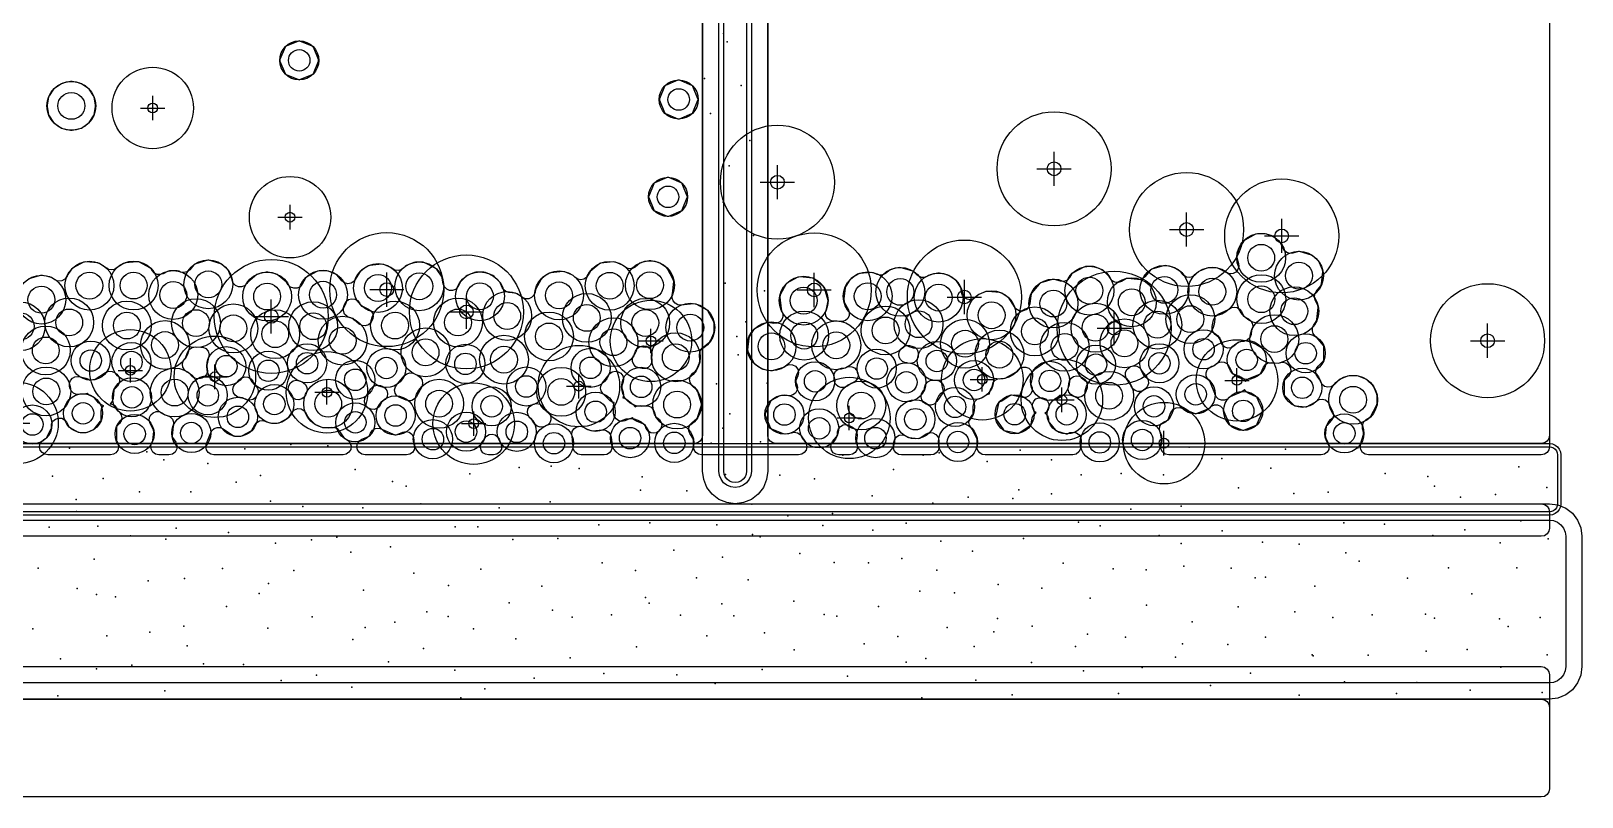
# Model space of a CAD drawing. Header units: metres. Extents: x -2 to 202, y -2 to 140.
# Drawn here: x 106.8 to 202, y 0 to 47 of the extents above; entities that cross this region are included whole.
import ezdxf

# ---------------------------------------------------------------- set-up
doc = ezdxf.new("R2010")
doc.units = ezdxf.units.M
for name, color, linetype in [('AI_GREENING_ALLOWED_ZONE', 4, 'Continuous'), ('AI_GREENING_EXCLUSIONS', 1, 'Continuous'), ('AI_GREENING_LAWN', 82, 'Continuous'), ('AI_GREENING_REJECTED', 6, 'Continuous'), ('AI_GREENING_SHRUBS', 92, 'Continuous'), ('AI_GREENING_TREES', 3, 'Continuous')]:
    doc.layers.add(name, color=color, linetype=linetype)

# ---------------------------------------------------------------- blocks, each defined once
blk = doc.blocks.new('AI_TREE')
for p, q in [((0, -0.3), (0, 0.3)), ((-0.3, 0), (0.3, 0))]:
    blk.add_line(p, q)
for radius in [1, 0.12]:
    blk.add_circle((0, 0), radius)
blk = doc.blocks.new('AI_SHRUB')
for radius in [1, 0.55]:
    blk.add_circle((0, 0), radius)

msp = doc.modelspace()

# ---------------------------------------------------------------- linework, layer by layer
at = {"layer": 'AI_GREENING_ALLOWED_ZONE'}
for points in [[(200, 139.5), (200, 22.2), (199.962, 22.009), (199.854, 21.846), (199.691, 21.738), (199.5, 21.7), (152.5, 21.7), (152.309, 21.738), (152.146, 21.846), (152.038, 22.009), (152, 22.2), (152, 134.984)], [(148, 134.984), (148, 22.2), (147.962, 22.009), (147.854, 21.846), (147.691, 21.738), (147.5, 21.7), (0.5, 21.7)]]:
    msp.add_lwpolyline(points, dxfattribs=at)
msp.add_lwpolyline([(200, 0.5), (199.962, 0.309), (199.854, 0.146), (199.691, 0.038), (199.5, 0), (0.5, 0), (0.309, 0.038), (0.146, 0.146), (0.038, 0.309), (0, 0.5), (0, 5.5), (0.038, 5.691), (0.146, 5.854), (0.309, 5.962), (0.5, 6), (199.5, 6), (199.691, 5.962), (199.854, 5.854), (199.962, 5.691), (200, 5.5), (200, 0.5)], close=True, dxfattribs=at)
at = {"layer": 'AI_GREENING_EXCLUSIONS'}
for points in [[(152, 135), (152, 20), (151.932, 19.482), (151.732, 19), (151.414, 18.586), (151, 18.268), (150.518, 18.068), (150, 18), (149.482, 18.068), (149, 18.268), (148.586, 18.586), (148.268, 19), (148.068, 19.482), (148, 20), (148, 135)], [(151, 135), (151, 20), (150.966, 19.741), (150.866, 19.5), (150.707, 19.293), (150.5, 19.134), (150.259, 19.034), (150, 19), (149.741, 19.034), (149.5, 19.134), (149.293, 19.293), (149.134, 19.5), (149.034, 19.741), (149, 20), (149, 135)], [(150.7, 135), (150.7, 20), (150.676, 19.819), (150.606, 19.65), (150.495, 19.505), (150.35, 19.394), (150.181, 19.324), (150, 19.3), (149.819, 19.324), (149.65, 19.394), (149.505, 19.505), (149.394, 19.65), (149.324, 19.819), (149.3, 20), (149.3, 135)], [(0, 21.7), (200, 21.7), (200.181, 21.676), (200.35, 21.606), (200.495, 21.495), (200.606, 21.35), (200.676, 21.181), (200.7, 21), (200.7, 18), (200.676, 17.819), (200.606, 17.65), (200.495, 17.505), (200.35, 17.394), (200.181, 17.324), (200, 17.3), (0, 17.3)], [(0, 21.5), (200, 21.5), (200.129, 21.483), (200.25, 21.433), (200.354, 21.354), (200.433, 21.25), (200.483, 21.129), (200.5, 21), (200.5, 18), (200.483, 17.871), (200.433, 17.75), (200.354, 17.646), (200.25, 17.567), (200.129, 17.517), (200, 17.5), (0, 17.5)], [(0, 18), (200, 18), (200.518, 17.932), (201, 17.732), (201.414, 17.414), (201.732, 17), (201.932, 16.518), (202, 16), (202, 8), (201.932, 7.482), (201.732, 7), (201.414, 6.586), (201, 6.268), (200.518, 6.068), (200, 6), (0, 6)], [(0, 17), (200, 17), (200.259, 16.966), (200.5, 16.866), (200.707, 16.707), (200.866, 16.5), (200.966, 16.259), (201, 16), (201, 8), (200.966, 7.741), (200.866, 7.5), (200.707, 7.293), (200.5, 7.134), (200.259, 7.034), (200, 7), (0, 7)]]:
    msp.add_lwpolyline(points, dxfattribs=at)
at = {"layer": 'AI_GREENING_LAWN'}
for points in [[(200, 139.5), (200, 21.5), (199.962, 21.309), (199.854, 21.146), (199.691, 21.038), (199.5, 21), (188.882, 21), (188.686, 21.04), (188.521, 21.153), (188.414, 21.322), (188.382, 21.52), (188.414, 21.652), (188.407, 21.654), (188.588, 22.251), (188.589, 22.391), (188.529, 22.595), (188.514, 22.812), (188.592, 23.014), (188.749, 23.164), (188.949, 23.286), (189.039, 23.38), (189.388, 24.034), (189.417, 24.15), (189.417, 24.625), (189.399, 24.719), (189.212, 25.169), (189.159, 25.249), (188.814, 25.594), (188.734, 25.647), (188.284, 25.834), (188.19, 25.852), (187.703, 25.852), (187.608, 25.834), (187.158, 25.647), (187.078, 25.594), (186.781, 25.296), (186.605, 25.183), (186.398, 25.151), (186.197, 25.206), (186.035, 25.339), (185.943, 25.527), (185.93, 25.575), (185.911, 25.606), (185.772, 25.772), (185.681, 25.934), (185.655, 26.118), (185.698, 26.298), (185.804, 26.45), (186.106, 26.746), (186.132, 26.785), (186.141, 26.831), (186.141, 27.656), (186.134, 27.697), (186.114, 27.733), (185.725, 28.206), (185.645, 28.276), (185.6, 28.305), (185.494, 28.445), (185.443, 28.613), (185.453, 28.789), (185.523, 28.95), (185.686, 29.194), (185.726, 29.306), (185.799, 30.042), (185.775, 30.174), (185.621, 30.489), (185.571, 30.67), (185.592, 30.857), (185.681, 31.023), (185.961, 31.37), (186.014, 31.499), (186.086, 32.232), (186.069, 32.35), (185.887, 32.788), (185.834, 32.869), (185.498, 33.204), (185.396, 33.266), (184.657, 33.49), (184.621, 33.495), (184.586, 33.49), (184.247, 33.387), (184.058, 33.367), (183.875, 33.419), (183.725, 33.536), (183.629, 33.701), (183.568, 33.877), (183.509, 33.971), (183.17, 34.31), (183.09, 34.363), (182.64, 34.55), (182.545, 34.568), (182.071, 34.568), (181.955, 34.539), (181.296, 34.187), (181.207, 34.107), (180.944, 33.712), (180.907, 33.623), (180.814, 33.158), (180.82, 33.038), (180.906, 32.755), (180.925, 32.56), (180.868, 32.374), (180.745, 32.223), (180.573, 32.131), (180.379, 32.112), (180.192, 32.169), (179.645, 32.461), (179.529, 32.49), (179.054, 32.49), (178.959, 32.471), (178.51, 32.285), (178.429, 32.231), (178.233, 32.035), (178.077, 31.929), (177.893, 31.889), (177.707, 31.919), (177.545, 32.016), (177.494, 32.084), (177.492, 32.083), (177.365, 32.227), (176.974, 32.488), (176.884, 32.525), (176.419, 32.618), (176.3, 32.612), (175.596, 32.399), (175.478, 32.321), (175.159, 31.937), (175.034, 31.828), (174.879, 31.767), (174.713, 31.76), (174.106, 31.835), (174.066, 31.834), (174.029, 31.819), (173.731, 31.643), (173.528, 31.577), (173.315, 31.601), (173.132, 31.712), (173.053, 31.83), (173.048, 31.827), (172.965, 31.954), (172.622, 32.296), (172.542, 32.35), (172.092, 32.536), (171.998, 32.555), (171.523, 32.555), (171.407, 32.526), (170.753, 32.176), (170.659, 32.087), (170.537, 31.886), (170.387, 31.73), (170.185, 31.651), (169.969, 31.665), (169.613, 31.769), (169.474, 31.768), (168.781, 31.558), (168.663, 31.479), (168.204, 30.92), (168.15, 30.791), (168.094, 30.278), (168.021, 30.067), (167.864, 29.909), (167.853, 29.902), (167.649, 29.829), (167.432, 29.85), (167.245, 29.96), (167.122, 30.14), (167.102, 30.19), (166.834, 30.592), (166.766, 30.66), (166.371, 30.924), (166.258, 30.964), (165.515, 31.037), (165.396, 31.02), (164.958, 30.838), (164.878, 30.785), (164.76, 30.667), (164.605, 30.561), (164.423, 30.521), (164.238, 30.549), (164.077, 30.644), (163.962, 30.792), (163.909, 30.971), (163.889, 31.169), (163.849, 31.282), (163.585, 31.676), (163.517, 31.745), (163.112, 32.015), (163.023, 32.052), (162.546, 32.147), (162.449, 32.147), (161.971, 32.052), (161.883, 32.015), (161.809, 31.966), (161.646, 31.896), (161.469, 31.887), (161.3, 31.94), (161.16, 32.048), (161.021, 32.203), (160.91, 32.274), (160.201, 32.489), (160.081, 32.495), (159.623, 32.403), (159.523, 32.359), (159.227, 32.137), (159.072, 32.058), (158.899, 32.037), (158.73, 32.077), (158.492, 32.179), (158.371, 32.198), (157.629, 32.125), (157.516, 32.084), (157.121, 31.821), (157.053, 31.753), (156.79, 31.358), (156.749, 31.246), (156.683, 30.574), (156.665, 30.514), (156.689, 30.457), (156.705, 30.375), (156.952, 29.912), (157.008, 29.734), (156.994, 29.547), (156.913, 29.379), (156.775, 29.252), (156.601, 29.185), (156.414, 29.186), (156.263, 29.216), (156.101, 29.212), (155.985, 29.206), (155.811, 29.261), (155.668, 29.376), (155.576, 29.534), (155.547, 29.714), (155.585, 29.893), (155.606, 29.942), (155.708, 30.457), (155.712, 30.468), (155.707, 30.478), (155.479, 31.23), (155.4, 31.348), (154.813, 31.83), (154.782, 31.848), (154.747, 31.857), (153.991, 31.932), (153.852, 31.904), (153.182, 31.546), (153.153, 31.524), (153.132, 31.496), (152.774, 30.826), (152.746, 30.686), (152.818, 29.957), (152.872, 29.81), (152.932, 29.674), (152.937, 29.481), (152.87, 29.302), (152.739, 29.16), (152.565, 29.079), (152.373, 29.069), (151.98, 29.126), (151.941, 29.125), (151.905, 29.113), (151.227, 28.75), (151.138, 28.67), (150.881, 28.286), (150.841, 28.173), (150.769, 27.442), (150.797, 27.302), (151.143, 26.654), (151.224, 26.565), (151.618, 26.302), (151.707, 26.265), (152.172, 26.172), (152.292, 26.178), (152.999, 26.393), (153.12, 26.472), (153.317, 26.546), (153.526, 26.534), (153.712, 26.436), (153.842, 26.271), (153.892, 26.067), (153.854, 25.861), (153.731, 25.563), (153.722, 25.517), (153.731, 25.472), (153.792, 25.324), (153.83, 25.141), (153.798, 24.956), (153.701, 24.797), (153.551, 24.684), (153.371, 24.634), (153.193, 24.653), (152.856, 24.653), (152.739, 24.624), (152.217, 24.345), (152.185, 24.32), (152.163, 24.285), (151.847, 23.522), (151.838, 23.476), (151.847, 23.431), (152.161, 22.673), (152.186, 22.634), (152.225, 22.609), (152.959, 22.304), (153.101, 22.291), (153.458, 22.362), (153.624, 22.399), (153.824, 22.362), (153.992, 22.249), (154.045, 22.166), (154.052, 22.171), (154.313, 21.782), (154.306, 21.777), (154.37, 21.672), (154.4, 21.484), (154.357, 21.297), (154.248, 21.141), (154.088, 21.037), (153.9, 21), (147.939, 21), (147.747, 21.038), (147.585, 21.147), (147.477, 21.309), (147.439, 21.501), (147.44, 21.902), (147.402, 22.033), (147.222, 22.315), (147.154, 22.484), (147.151, 22.666), (147.213, 22.837), (147.332, 22.974), (147.657, 23.233), (147.681, 23.26), (147.697, 23.292), (147.928, 24.054), (147.933, 24.09), (147.928, 24.125), (147.704, 24.864), (147.643, 24.967), (147.348, 25.262), (147.232, 25.443), (147.203, 25.657), (147.267, 25.862), (147.411, 26.022), (147.547, 26.119), (147.631, 26.225), (147.807, 26.649), (147.825, 26.757), (147.803, 27.159), (147.846, 27.392), (147.99, 27.578), (148.444, 27.94), (148.517, 28.038), (148.698, 28.474), (148.717, 28.569), (148.717, 29.044), (148.688, 29.16), (148.324, 29.841), (148.303, 29.869), (148.274, 29.891), (147.604, 30.249), (147.465, 30.276), (146.675, 30.199), (146.485, 30.217), (146.315, 30.304), (146.191, 30.449), (146.13, 30.63), (146.141, 30.82), (146.156, 30.879), (146.231, 31.634), (146.203, 31.773), (145.857, 32.421), (145.776, 32.51), (145.382, 32.774), (145.293, 32.811), (144.815, 32.906), (144.718, 32.906), (144.253, 32.813), (144.145, 32.762), (143.866, 32.533), (143.707, 32.444), (143.526, 32.419), (143.349, 32.46), (143.198, 32.562), (143.167, 32.593), (143.088, 32.645), (142.649, 32.827), (142.53, 32.845), (141.762, 32.769), (141.727, 32.76), (141.697, 32.742), (141.1, 32.252), (141.028, 32.156), (140.985, 32.05), (140.876, 31.888), (140.714, 31.779), (140.523, 31.741), (140.331, 31.779), (140.169, 31.888), (140.055, 32.002), (139.975, 32.055), (139.537, 32.237), (139.418, 32.254), (138.674, 32.181), (138.562, 32.141), (138.178, 31.884), (138.097, 31.796), (137.751, 31.147), (137.718, 30.981), (137.643, 30.801), (137.505, 30.663), (137.325, 30.589), (137.13, 30.589), (136.95, 30.663), (136.626, 30.879), (136.519, 30.919), (136.097, 30.97), (135.928, 31.023), (135.788, 31.13), (135.694, 31.28), (135.597, 31.522), (135.542, 31.605), (135.199, 31.948), (135.118, 32.002), (134.669, 32.188), (134.574, 32.207), (134.087, 32.207), (133.992, 32.188), (133.543, 32.002), (133.462, 31.948), (133.131, 31.617), (133.067, 31.503), (133.056, 31.459), (132.974, 31.286), (132.833, 31.156), (132.654, 31.089), (132.463, 31.093), (132.287, 31.17), (132.153, 31.307), (132.08, 31.484), (132.002, 31.876), (131.965, 31.965), (131.702, 32.359), (131.613, 32.44), (130.954, 32.792), (130.838, 32.821), (130.364, 32.821), (130.269, 32.802), (129.824, 32.618), (129.737, 32.557), (129.661, 32.473), (129.499, 32.355), (129.303, 32.311), (129.106, 32.346), (128.98, 32.429), (128.98, 32.428), (128.859, 32.509), (128.421, 32.69), (128.302, 32.708), (127.559, 32.635), (127.446, 32.594), (127.052, 32.331), (126.983, 32.262), (126.72, 31.868), (126.707, 31.834), (126.597, 31.655), (126.423, 31.538), (126.217, 31.502), (126.014, 31.554), (125.85, 31.685), (125.567, 32.029), (125.471, 32.101), (125.033, 32.282), (124.938, 32.301), (124.464, 32.301), (124.348, 32.272), (123.667, 31.908), (123.638, 31.887), (123.617, 31.858), (123.415, 31.482), (123.284, 31.325), (123.101, 31.234), (122.896, 31.224), (122.705, 31.296), (122.559, 31.44), (122.45, 31.602), (121.882, 32.068), (121.774, 32.119), (121.309, 32.212), (121.212, 32.212), (120.747, 32.119), (120.639, 32.068), (120.071, 31.602), (120.021, 31.527), (119.88, 31.387), (119.695, 31.313), (119.496, 31.317), (119.314, 31.398), (119.178, 31.544), (119.111, 31.731), (119.098, 31.816), (118.917, 32.254), (118.863, 32.334), (118.527, 32.67), (118.425, 32.731), (117.686, 32.955), (117.65, 32.961), (117.615, 32.955), (116.887, 32.734), (116.77, 32.658), (116.523, 32.364), (116.359, 32.236), (116.158, 32.186), (115.953, 32.222), (115.835, 32.27), (115.743, 32.288), (115.266, 32.288), (115.152, 32.26), (114.879, 32.117), (114.702, 32.063), (114.517, 32.078), (114.35, 32.159), (114.224, 32.296), (114.158, 32.401), (114.065, 32.488), (113.421, 32.833), (113.281, 32.86), (112.55, 32.788), (112.437, 32.748), (112.002, 32.457), (112, 32.46), (111.894, 32.39), (111.704, 32.353), (111.514, 32.39), (111.415, 32.456), (111.412, 32.451), (110.977, 32.742), (110.864, 32.782), (110.133, 32.854), (109.993, 32.827), (109.345, 32.48), (109.257, 32.4), (108.993, 32.005), (108.976, 31.964), (108.85, 31.785), (108.659, 31.677), (108.441, 31.661), (108.236, 31.74), (108.016, 31.887), (107.927, 31.924), (107.462, 32.016), (107.342, 32.01), (106.639, 31.797)], [(0.5, 8), (199.5, 8), (199.691, 7.962), (199.854, 7.854), (199.962, 7.691), (200, 7.5), (200, 0.5), (199.962, 0.309), (199.854, 0.146), (199.691, 0.038), (199.5, 0), (64.814, 0)]]:
    msp.add_lwpolyline(points, dxfattribs=at)
for points in [[(123.279, 46.398), (123.233, 46.407), (123.188, 46.398), (122.43, 46.084), (122.392, 46.058), (122.366, 46.02), (122.052, 45.262), (122.043, 45.217), (122.052, 45.171), (122.366, 44.414), (122.392, 44.375), (122.43, 44.349), (123.188, 44.035), (123.233, 44.026), (123.279, 44.035), (124.037, 44.349), (124.075, 44.375), (124.101, 44.414), (124.415, 45.171), (124.424, 45.217), (124.415, 45.262), (124.101, 46.02), (124.075, 46.058), (124.037, 46.084), (123.279, 46.398)], [(110.329, 43.444), (110.261, 43.512), (109.856, 43.782), (109.767, 43.819), (109.29, 43.914), (109.193, 43.914), (108.716, 43.819), (108.626, 43.782), (108.222, 43.512), (108.153, 43.444), (107.883, 43.039), (107.846, 42.95), (107.751, 42.472), (107.751, 42.376), (107.846, 41.898), (107.883, 41.809), (108.153, 41.404), (108.222, 41.336), (108.626, 41.065), (108.716, 41.028), (109.193, 40.933), (109.29, 40.933), (109.767, 41.028), (109.856, 41.065), (110.261, 41.336), (110.329, 41.404), (110.6, 41.809), (110.637, 41.898), (110.732, 42.376), (110.732, 42.472), (110.637, 42.95), (110.6, 43.039), (110.329, 43.444)], [(146.581, 43.996), (146.536, 44.005), (146.49, 43.996), (145.733, 43.683), (145.694, 43.657), (145.668, 43.618), (145.355, 42.861), (145.346, 42.815), (145.355, 42.77), (145.668, 42.012), (145.694, 41.974), (145.733, 41.948), (146.49, 41.634), (146.536, 41.625), (146.581, 41.634), (147.339, 41.948), (147.377, 41.974), (147.403, 42.012), (147.717, 42.77), (147.726, 42.815), (147.717, 42.861), (147.403, 43.618), (147.377, 43.657), (147.339, 43.683), (146.581, 43.996)], [(145.926, 38.02), (145.88, 38.029), (145.835, 38.02), (145.077, 37.706), (145.038, 37.681), (145.013, 37.642), (144.699, 36.884), (144.69, 36.839), (144.699, 36.793), (145.013, 36.036), (145.038, 35.997), (145.077, 35.972), (145.835, 35.658), (145.88, 35.649), (145.926, 35.658), (146.683, 35.972), (146.722, 35.997), (146.747, 36.036), (147.061, 36.793), (147.07, 36.839), (147.061, 36.884), (146.747, 37.642), (146.722, 37.681), (146.683, 37.706), (145.926, 38.02)], [(127.628, 29.846), (127.725, 29.7), (127.766, 29.53), (127.746, 29.356), (127.72, 29.271), (127.628, 29.099), (127.478, 28.974), (127.291, 28.918), (127.096, 28.937), (126.924, 29.029), (126.63, 29.27), (126.553, 29.366), (126.443, 29.391), (126.404, 29.408), (126.37, 29.412), (126.169, 29.486), (126.017, 29.638), (125.942, 29.839), (125.959, 30.053), (126.014, 30.235), (126.106, 30.407), (126.257, 30.531), (126.444, 30.588), (126.638, 30.569), (126.81, 30.477), (126.934, 30.326), (126.992, 30.217), (127.042, 30.151), (127.05, 30.135), (127.166, 30.106), (127.487, 29.949), (127.628, 29.846)], [(179.383, 29.282), (179.48, 29.494), (179.664, 29.639), (180.295, 29.929), (180.32, 29.95), (180.473, 30.04), (180.649, 30.07), (180.823, 30.037), (180.975, 29.945), (181.085, 29.806), (181.215, 29.562), (181.314, 29.463), (181.526, 29.348), (181.665, 29.236), (181.757, 29.082), (181.788, 28.906), (181.755, 28.731), (181.716, 28.627), (181.678, 28.389), (181.599, 28.187), (181.443, 28.038), (181.238, 27.969), (181.027, 27.946), (180.897, 27.892), (180.629, 27.672), (180.457, 27.58), (180.263, 27.561), (180.076, 27.618), (179.925, 27.741), (179.833, 27.913), (179.782, 28.082), (179.705, 28.199), (179.472, 28.392), (179.358, 28.529), (179.299, 28.696), (179.302, 28.874), (179.383, 29.282)], [(117.189, 27.615), (117.188, 27.612), (117.305, 27.612), (117.498, 27.525), (117.637, 27.366), (117.698, 27.163), (117.67, 26.954), (117.639, 26.868), (117.566, 26.502), (117.57, 26.388), (117.59, 26.318), (117.604, 26.127), (117.546, 25.944), (117.423, 25.797), (117.254, 25.707), (117.169, 25.681), (116.985, 25.66), (116.806, 25.708), (116.657, 25.818), (116.468, 26.02), (116.318, 26.108), (116.18, 26.226), (116.093, 26.386), (116.07, 26.567), (116.113, 26.744), (116.216, 26.894), (116.234, 26.912), (116.251, 26.945), (116.364, 27.288), (116.474, 27.474), (116.652, 27.596), (116.865, 27.631), (117.189, 27.615)], [(144.562, 27.665), (144.721, 27.571), (144.836, 27.427), (144.89, 27.25), (144.876, 27.066), (144.872, 27.049), (144.868, 26.937), (144.879, 26.882), (144.879, 26.687), (144.804, 26.507), (144.666, 26.369), (144.486, 26.294), (144.291, 26.294), (144.091, 26.334), (143.912, 26.408), (143.774, 26.545), (143.699, 26.723), (143.697, 26.917), (143.769, 27.097), (143.792, 27.133), (143.884, 27.372), (143.988, 27.537), (144.147, 27.65), (144.338, 27.693), (144.38, 27.694), (144.562, 27.665)], [(161.039, 27.602), (161.175, 27.464), (161.248, 27.284), (161.247, 27.09), (161.231, 27.008), (161.146, 26.814), (160.988, 26.672), (160.786, 26.609), (160.575, 26.635), (160.554, 26.642), (160.454, 26.66), (160.284, 26.725), (160.149, 26.845), (160.066, 27.006), (160.045, 27.186), (160.089, 27.361), (160.193, 27.509), (160.262, 27.576), (160.395, 27.67), (160.552, 27.716), (160.715, 27.709), (160.86, 27.678), (161.039, 27.602)], [(180.013, 23.673), (180.016, 23.654), (180.33, 22.897), (180.356, 22.858), (180.395, 22.833), (181.152, 22.519), (181.198, 22.51), (181.243, 22.519), (182.001, 22.833), (182.039, 22.858), (182.065, 22.897), (182.379, 23.654), (182.388, 23.7), (182.379, 23.745), (182.065, 24.503), (182.039, 24.542), (182.001, 24.567), (181.539, 24.758), (181.377, 24.867), (181.276, 25.019), (181.234, 24.956), (181.071, 24.848), (180.395, 24.567), (180.333, 24.526), (180.233, 24.426), (180.053, 24.352), (179.858, 24.352), (179.678, 24.426), (179.54, 24.564), (179.465, 24.745), (179.461, 24.763), (179.148, 25.521), (179.11, 25.577), (179.008, 25.677), (178.932, 25.848), (178.925, 26.035), (178.986, 26.212), (179.108, 26.353), (179.274, 26.44), (179.371, 26.47), (179.473, 26.531), (179.516, 26.574), (179.669, 26.679), (179.85, 26.72), (180.034, 26.693), (180.195, 26.601), (180.311, 26.456), (180.544, 26.019), (180.57, 25.987), (180.604, 25.965), (181.071, 25.772), (181.234, 25.663), (181.335, 25.511), (181.377, 25.574), (181.539, 25.682), (182.219, 25.964), (182.256, 25.988), (182.281, 26.023), (182.452, 26.386), (182.573, 26.547), (182.746, 26.647), (182.945, 26.671), (183.344, 26.638), (183.515, 26.664), (183.515, 26.662), (183.625, 26.683), (183.817, 26.643), (183.978, 26.534), (184.085, 26.37), (184.121, 26.178), (184.082, 25.987), (183.972, 25.826), (183.754, 25.612), (183.728, 25.573), (183.718, 25.527), (183.718, 24.708), (183.727, 24.663), (183.753, 24.624), (184.337, 24.04), (184.371, 24.016), (184.411, 24.005), (185.024, 23.945), (185.06, 23.946), (185.094, 23.958), (185.61, 24.235), (185.66, 24.284), (185.836, 24.398), (186.044, 24.43), (186.247, 24.373), (186.408, 24.238), (186.499, 24.048), (186.502, 24.036), (186.684, 23.682), (186.738, 23.488), (186.712, 23.288), (186.608, 23.115), (186.328, 22.81), (186.307, 22.777), (186.297, 22.74), (186.24, 22.16), (186.268, 22.021), (186.42, 21.736), (186.478, 21.539), (186.452, 21.336), (186.346, 21.161), (186.18, 21.042), (185.979, 21), (176.622, 21), (176.408, 21.048), (176.235, 21.183), (176.137, 21.379), (176.132, 21.598), (176.186, 21.869), (176.186, 21.966), (176.114, 22.326), (176.09, 22.381), (176.05, 22.569), (176.084, 22.759), (176.187, 22.921), (176.343, 23.033), (176.523, 23.115), (176.559, 23.14), (176.584, 23.178), (176.762, 23.609), (176.888, 23.788), (177.079, 23.896), (177.298, 23.912), (177.429, 23.862), (177.432, 23.869), (178.235, 23.536), (178.28, 23.527), (178.326, 23.536), (179.083, 23.85), (179.145, 23.891), (179.245, 23.991), (179.425, 24.066), (179.62, 24.066), (179.8, 23.991), (179.938, 23.853), (180.013, 23.673)], [(107.712, 22.049), (108.004, 22.596), (108.016, 22.632), (108.017, 22.67), (108.013, 22.694), (108.024, 22.892), (108.111, 23.071), (108.26, 23.201), (108.449, 23.263), (108.647, 23.247), (108.823, 23.156), (108.949, 23.003), (109.091, 22.736), (109.113, 22.707), (109.141, 22.686), (109.669, 22.404), (109.785, 22.375), (110.142, 22.375), (110.237, 22.394), (110.567, 22.531), (110.663, 22.602), (111.039, 23.06), (111.059, 23.095), (111.066, 23.136), (111.066, 23.649), (111.101, 23.834), (111.203, 23.993), (111.239, 24.018), (111.067, 24.071), (110.916, 24.194), (110.663, 24.502), (110.567, 24.573), (110.343, 24.666), (110.204, 24.762), (110.028, 24.729), (109.785, 24.729), (109.768, 24.725), (109.567, 24.716), (109.379, 24.787), (109.234, 24.927), (109.156, 25.112), (109.135, 25.221), (109.132, 25.4), (109.192, 25.569), (109.308, 25.705), (109.464, 25.792), (109.641, 25.818), (109.797, 25.785), (110.125, 25.719), (110.295, 25.651), (110.363, 25.588), (110.423, 25.616), (110.57, 25.618), (110.57, 25.621), (110.665, 25.621), (110.708, 25.639), (111.339, 26.06), (111.537, 26.138), (111.75, 26.127), (111.938, 26.027), (112.029, 25.951), (112.155, 25.792), (112.207, 25.596), (112.177, 25.396), (112.07, 25.224), (111.881, 25.025), (111.859, 24.992), (111.848, 24.954), (111.8, 24.463), (111.743, 24.276), (111.629, 24.136), (111.725, 24.123), (111.889, 24.031), (112.007, 23.885), (112.079, 23.75), (112.2, 23.626), (112.305, 23.465), (112.341, 23.276), (112.304, 23.087), (112.198, 22.926), (112.052, 22.779), (112.027, 22.74), (112.018, 22.695), (112.018, 21.868), (112.025, 21.828), (112.066, 21.755), (112.06, 21.751), (112.114, 21.653), (112.137, 21.467), (112.09, 21.286), (111.98, 21.135), (111.822, 21.035), (111.638, 21), (107.789, 21), (107.604, 21.035), (107.445, 21.137), (107.335, 21.289), (107.289, 21.472), (107.314, 21.659), (107.407, 21.823), (107.553, 21.941), (107.662, 21.999), (107.69, 22.02), (107.712, 22.049)], [(120.693, 24.754), (120.666, 24.701), (120.666, 24.7), (120.656, 24.672), (120.635, 24.639), (120.614, 24.599), (120.599, 24.579), (120.597, 24.58), (120.549, 24.504), (120.386, 24.391), (120.192, 24.35), (119.997, 24.388), (119.746, 24.492), (119.603, 24.52), (119.603, 24.522), (119.466, 24.549), (119.305, 24.656), (119.196, 24.817), (119.157, 25.007), (119.193, 25.198), (119.3, 25.361), (119.364, 25.405), (119.447, 25.478), (119.548, 25.601), (119.699, 25.725), (119.885, 25.781), (120.079, 25.762), (120.252, 25.67), (120.375, 25.519), (120.453, 25.374), (120.578, 25.241), (120.674, 25.096), (120.713, 24.927), (120.693, 24.754)], [(129.402, 24.514), (129.236, 24.626), (129.128, 24.794), (129.093, 24.991), (129.139, 25.185), (129.257, 25.347), (129.274, 25.362), (129.684, 25.861), (129.833, 25.984), (130.018, 26.041), (130.211, 26.023), (130.315, 25.969), (130.315, 25.97), (130.524, 25.873), (130.686, 25.752), (130.787, 25.578), (130.811, 25.377), (130.754, 25.184), (130.429, 24.577), (130.315, 24.434), (130.157, 24.342), (129.976, 24.313), (129.797, 24.351), (129.402, 24.514)], [(142.982, 26.006), (143.095, 25.857), (143.146, 25.676), (143.126, 25.49), (143.052, 25.247), (143.052, 25.105), (143.131, 24.844), (143.151, 24.657), (143.109, 24.507), (143.193, 24.496), (143.358, 24.407), (143.744, 24.09), (143.864, 23.946), (143.865, 23.944), (143.975, 24.006), (144.176, 24.027), (144.399, 24.006), (144.464, 24.017), (144.662, 24.01), (144.842, 23.927), (144.976, 23.781), (145.042, 23.594), (145.043, 23.589), (145.069, 23.533), (145.114, 23.356), (145.11, 23.318), (145.189, 23.3), (145.355, 23.178), (145.366, 23.166), (145.465, 22.997), (145.492, 22.804), (145.443, 22.615), (145.325, 22.459), (145.322, 22.456), (145.169, 22.363), (144.992, 22.33), (144.815, 22.361), (144.661, 22.453), (144.549, 22.594), (144.541, 22.609), (144.484, 22.807), (144.488, 22.843), (144.399, 22.879), (144.398, 22.876), (143.936, 23.068), (143.769, 23.181), (143.702, 23.287), (143.698, 23.283), (143.524, 23.213), (143.504, 23.209), (143.232, 23.096), (143.04, 23.058), (142.849, 23.096), (142.687, 23.204), (142.579, 23.367), (142.54, 23.558), (142.54, 24.02), (142.575, 24.204), (142.58, 24.212), (142.455, 24.24), (142.299, 24.345), (141.891, 24.754), (141.894, 24.756), (141.868, 24.777), (141.776, 24.927), (141.742, 25.099), (141.769, 25.273), (141.855, 25.426), (142.188, 25.831), (142.19, 25.837), (142.297, 25.992), (142.453, 26.096), (142.637, 26.135), (142.822, 26.104), (142.982, 26.006)], [(156.856, 25.206), (156.684, 25.133), (156.497, 25.129), (156.322, 25.193), (156.182, 25.318), (156.098, 25.485), (156.081, 25.671), (156.082, 25.682), (156.072, 25.738), (156.079, 25.947), (156.171, 26.135), (156.332, 26.269), (156.533, 26.326), (156.744, 26.339), (156.781, 26.347), (156.794, 26.355), (156.97, 26.417), (157.156, 26.411), (157.327, 26.338), (157.459, 26.207), (157.535, 26.037), (157.541, 26.011), (157.55, 25.835), (157.498, 25.667), (157.39, 25.527), (157.241, 25.433), (157.128, 25.387), (156.856, 25.206)], [(164.616, 23.978), (164.647, 24.149), (164.734, 24.3), (164.869, 24.411), (165.033, 24.47), (165.076, 24.477), (165.172, 24.515), (165.395, 24.664), (165.575, 24.739), (165.612, 24.739), (165.612, 24.819), (165.686, 24.999), (165.746, 25.088), (165.785, 25.191), (165.795, 25.264), (165.853, 25.437), (165.969, 25.578), (166.128, 25.668), (166.309, 25.694), (166.455, 25.689), (166.58, 25.718), (167.235, 26.068), (167.324, 26.149), (167.346, 26.181), (167.484, 26.319), (167.664, 26.394), (167.859, 26.394), (168.039, 26.319), (168.177, 26.181), (168.252, 26.001), (168.252, 25.806), (168.163, 25.358), (168.163, 25.311), (168.199, 25.223), (168.193, 25.22), (168.236, 25.117), (168.236, 24.922), (168.161, 24.742), (168.023, 24.604), (167.843, 24.529), (167.648, 24.529), (166.977, 24.662), (166.931, 24.662), (166.888, 24.645), (166.38, 24.305), (166.2, 24.231), (166.163, 24.231), (166.163, 24.151), (165.996, 23.309), (165.996, 23.263), (166.013, 23.22), (166.469, 22.538), (166.502, 22.505), (166.544, 22.488), (167.349, 22.328), (167.395, 22.328), (167.438, 22.345), (168.12, 22.801), (168.153, 22.834), (168.17, 22.877), (168.247, 23.264), (168.326, 23.45), (168.472, 23.59), (168.475, 23.591), (168.402, 23.642), (168.344, 23.732), (168.34, 23.729), (168.332, 23.74), (168.322, 23.766), (168.301, 23.797), (168.294, 23.816), (168.3, 23.818), (168.258, 23.921), (168.258, 24.116), (168.333, 24.297), (168.471, 24.435), (168.652, 24.509), (168.848, 24.508), (168.876, 24.502), (169.05, 24.431), (169.185, 24.301), (169.262, 24.131), (169.272, 23.943), (169.212, 23.766), (169.198, 23.742), (169.079, 23.601), (169.024, 23.571), (169.044, 23.562), (169.175, 23.408), (169.235, 23.216), (169.247, 23.1), (169.301, 22.969), (169.672, 22.517), (169.699, 22.493), (169.731, 22.477), (170.321, 22.298), (170.362, 22.293), (170.402, 22.302), (170.557, 22.366), (170.758, 22.404), (170.957, 22.358), (171.122, 22.237), (171.224, 22.059), (171.246, 21.855), (171.221, 21.599), (171.222, 21.589), (171.214, 21.372), (171.114, 21.179), (170.942, 21.047), (170.73, 21), (165.347, 21), (165.17, 21.032), (165.017, 21.125), (164.905, 21.265), (164.851, 21.436), (164.86, 21.601), (164.86, 21.96), (164.831, 22.076), (164.562, 22.579), (164.487, 22.66), (164.389, 22.815), (164.353, 22.995), (164.385, 23.176), (164.48, 23.333), (164.585, 23.451), (164.607, 23.488), (164.615, 23.531), (164.616, 23.978)], [(170.535, 25.541), (170.634, 25.699), (170.785, 25.809), (170.966, 25.856), (171.151, 25.834), (171.315, 25.745), (171.443, 25.641), (171.567, 25.491), (171.624, 25.306), (171.607, 25.112), (171.539, 24.883), (171.444, 24.705), (171.286, 24.579), (171.091, 24.526), (170.89, 24.554), (170.774, 24.596), (170.607, 24.697), (170.491, 24.853), (170.444, 25.042), (170.473, 25.235), (170.499, 25.31), (170.5, 25.358), (170.535, 25.541)], [(174.038, 25.667), (173.961, 25.864), (173.971, 26.075), (174.068, 26.263), (174.234, 26.394), (174.283, 26.418), (174.476, 26.468), (174.673, 26.439), (174.843, 26.335), (174.959, 26.173), (174.987, 26.111), (175.272, 25.763), (175.368, 25.579), (175.38, 25.373), (175.308, 25.178), (175.164, 25.03), (175.076, 24.972), (174.91, 24.9), (174.73, 24.892), (174.558, 24.949), (174.418, 25.063), (174.327, 25.219), (174.315, 25.252), (174.038, 25.667)], [(123.053, 25.584), (123.253, 25.546), (123.418, 25.477), (123.597, 25.351), (123.705, 25.161), (123.721, 24.942), (123.675, 24.825), (123.681, 24.823), (123.641, 24.712), (123.543, 24.548), (123.391, 24.432), (123.207, 24.382), (123.017, 24.404), (122.85, 24.496), (122.729, 24.645), (122.621, 24.848), (122.563, 25.043), (122.588, 25.245), (122.691, 25.42), (122.855, 25.539), (123.053, 25.584)], [(128.352, 24.288), (128.347, 24.286), (128.308, 24.26), (128.283, 24.222), (128.229, 24.092), (128.134, 23.944), (127.994, 23.838), (127.826, 23.787), (127.65, 23.797), (127.489, 23.868), (127.452, 23.893), (127.301, 24.05), (127.232, 24.257), (127.258, 24.473), (127.341, 24.607), (127.337, 24.609), (127.635, 25.062), (127.792, 25.214), (128, 25.285), (128.218, 25.259), (128.326, 25.222), (128.497, 25.119), (128.615, 24.958), (128.66, 24.764), (128.626, 24.567), (128.517, 24.399), (128.352, 24.288)], [(161.728, 24.111), (161.567, 24.217), (161.458, 24.376), (161.416, 24.565), (161.45, 24.755), (161.553, 24.918), (161.595, 24.963), (161.618, 24.999), (161.628, 25.041), (161.63, 25.108), (161.685, 25.319), (161.824, 25.486), (162.021, 25.578), (162.153, 25.578), (162.153, 25.585), (162.334, 25.585), (162.543, 25.539), (162.714, 25.41), (162.815, 25.221), (162.828, 25.007), (162.75, 24.807), (162.392, 24.273), (162.228, 24.118), (162.012, 24.052), (161.789, 24.087), (161.728, 24.111)], [(118.556, 22.608), (119.201, 22.177), (119.234, 22.162), (119.269, 22.157), (119.638, 22.157), (119.755, 22.186), (120.282, 22.468), (120.311, 22.489), (120.332, 22.518), (120.511, 22.853), (120.625, 22.996), (120.784, 23.088), (120.964, 23.117), (121.143, 23.079), (121.428, 22.961), (121.523, 22.942), (121.88, 22.942), (121.996, 22.971), (122.502, 23.242), (122.591, 23.322), (122.791, 23.622), (122.946, 23.771), (123.148, 23.841), (123.362, 23.82), (123.547, 23.712), (123.669, 23.536), (123.745, 23.351), (123.799, 23.271), (124.143, 22.927), (124.224, 22.873), (124.664, 22.691), (124.778, 22.673), (125.222, 22.708), (125.396, 22.691), (125.553, 22.616), (125.675, 22.491), (125.989, 22.03), (126.017, 22.001), (126.054, 21.983), (126.068, 21.978), (126.246, 21.882), (126.37, 21.723), (126.422, 21.528), (126.393, 21.328), (126.286, 21.157), (126.121, 21.041), (125.923, 21), (117.999, 21), (117.807, 21.038), (117.645, 21.146), (117.537, 21.309), (117.499, 21.5), (117.537, 21.691), (117.792, 22.307), (117.793, 22.314), (117.874, 22.487), (118.013, 22.616), (118.191, 22.685), (118.381, 22.682), (118.556, 22.608)], [(138.449, 23.67), (138.497, 23.634), (138.622, 23.5), (138.691, 23.33), (138.693, 23.147), (138.629, 22.975), (138.508, 22.838), (138.345, 22.754), (138.223, 22.717), (138.029, 22.697), (137.842, 22.754), (137.692, 22.878), (137.642, 22.971), (137.64, 22.969), (137.546, 23.125), (137.396, 23.276), (137.29, 23.432), (137.249, 23.617), (137.28, 23.803), (137.378, 23.965), (137.529, 24.078), (137.59, 24.108), (137.804, 24.159), (138.02, 24.112), (138.195, 23.977), (138.449, 23.67)], [(114.969, 23.469), (115.059, 23.432), (115.119, 23.42), (115.306, 23.34), (115.446, 23.193), (115.516, 23.002), (115.504, 22.799), (115.493, 22.759), (115.433, 22.15), (115.436, 22.109), (115.453, 22.071), (115.649, 21.778), (115.727, 21.578), (115.714, 21.364), (115.613, 21.175), (115.442, 21.046), (115.233, 21), (114.619, 21), (114.41, 21.046), (114.239, 21.175), (114.138, 21.364), (114.125, 21.578), (114.19, 21.744), (114.241, 21.887), (114.296, 22.445), (114.268, 22.584), (114.084, 22.928), (114.029, 23.108), (114.043, 23.296), (114.126, 23.465), (114.265, 23.591), (114.442, 23.657), (114.63, 23.653), (114.803, 23.58), (114.969, 23.469)], [(157.481, 21.691), (157.519, 21.5), (157.481, 21.309), (157.373, 21.146), (157.211, 21.038), (157.019, 21), (156.366, 21), (156.182, 21.035), (156.024, 21.135), (155.914, 21.286), (155.867, 21.467), (155.89, 21.653), (155.979, 21.817), (156.223, 22.114), (156.277, 22.245), (156.293, 22.41), (156.348, 22.593), (156.468, 22.742), (156.635, 22.836), (156.825, 22.859), (157.01, 22.81), (157.217, 22.709), (157.38, 22.581), (157.478, 22.399), (157.493, 22.193), (157.448, 21.859), (157.465, 21.732), (157.481, 21.691)], [(127.731, 22.508), (127.921, 22.616), (128.14, 22.632), (128.344, 22.553), (128.347, 22.551), (129.104, 22.237), (129.15, 22.228), (129.195, 22.237), (129.59, 22.401), (129.791, 22.439), (129.99, 22.393), (130.155, 22.271), (130.257, 22.093), (130.279, 21.89), (130.267, 21.771), (130.27, 21.731), (130.284, 21.696), (130.324, 21.504), (130.288, 21.312), (130.18, 21.148), (130.017, 21.038), (129.824, 21), (127.279, 21), (127.088, 21.038), (126.926, 21.146), (126.817, 21.309), (126.779, 21.5), (126.817, 21.691), (126.926, 21.854), (127.088, 21.962), (127.483, 22.126), (127.521, 22.151), (127.547, 22.19), (127.605, 22.329), (127.731, 22.508)], [(134.469, 21.817), (134.56, 21.928), (134.61, 22.015), (134.73, 22.157), (134.892, 22.245), (135.076, 22.268), (135.255, 22.222), (135.406, 22.115), (135.507, 21.96), (135.58, 21.782), (135.595, 21.757), (135.663, 21.559), (135.644, 21.35), (135.54, 21.168), (135.371, 21.044), (135.167, 21), (134.856, 21), (134.672, 21.035), (134.514, 21.135), (134.404, 21.286), (134.357, 21.467), (134.38, 21.653), (134.469, 21.817)], [(142.038, 22.513), (142.21, 22.421), (142.334, 22.27), (142.391, 22.083), (142.441, 21.569), (142.437, 21.568), (142.446, 21.444), (142.393, 21.271), (142.282, 21.127), (142.127, 21.033), (141.949, 21), (140.546, 21), (140.336, 21.046), (140.165, 21.177), (140.064, 21.367), (140.058, 21.481), (140.054, 21.481), (139.988, 22.147), (139.965, 22.255), (139.996, 22.438), (140.09, 22.596), (140.236, 22.71), (140.413, 22.763), (140.597, 22.748), (140.763, 22.667), (140.822, 22.624), (141.141, 22.492), (141.259, 22.474), (141.844, 22.532), (142.038, 22.513)], [(161.257, 22.015), (161.298, 22.018), (161.335, 22.035), (161.728, 22.297), (161.928, 22.375), (162.141, 22.362), (162.33, 22.261), (162.46, 22.091), (162.506, 21.881), (162.506, 21.601), (162.514, 21.436), (162.46, 21.265), (162.349, 21.125), (162.195, 21.032), (162.019, 21), (160.217, 21), (160.039, 21.033), (159.884, 21.127), (159.773, 21.271), (159.721, 21.444), (159.729, 21.568), (159.725, 21.568), (159.746, 21.784), (159.799, 21.963), (159.914, 22.11), (160.075, 22.205), (160.26, 22.234), (160.442, 22.193), (160.537, 22.129), (160.541, 22.134), (160.609, 22.086), (160.649, 22.075), (161.257, 22.015)], [(0.146, 17.854), (0.309, 17.962), (0.5, 18), (199.5, 18), (199.691, 17.962), (199.854, 17.854), (199.962, 17.691), (200, 17.5), (200, 16.5), (199.962, 16.309), (199.854, 16.146), (199.691, 16.038), (199.5, 16), (0.5, 16), (0.309, 16.038), (0.146, 16.146), (0.038, 16.309), (0, 16.5), (0, 17.5), (0.038, 17.691), (0.146, 17.854)]]:
    msp.add_lwpolyline(points, close=True, dxfattribs=at)
at = {"layer": 'AI_GREENING_REJECTED'}
for p in [(149.28, 46.87), (149.28, 46.87), (149.52, 46.36), (148.12, 44.1), (150.38, 43.68), (148.49, 41.95), (150.9, 40.3), (149.64, 38.74), (149.26, 36.51), (151.13, 34.46), (149.39, 31.54), (151.8, 31.07), (150.65, 29.16), (150.1, 28.27), (150.1, 28.27), (150.18, 27.15), (148.85, 25.36), (151.97, 25.4), (149.67, 23.51), (149.25, 22.65), (149.25, 22.65), (109.13, 21.41), (113.88, 21.18), (113.88, 21.18), (119.9, 21.38), (122.71, 21.64), (125, 21.56), (148.52, 21.72), (151.55, 21.8), (156.61, 20.99), (161.55, 20.98), (162.53, 21.13), (162.53, 21.13), (167.51, 21.29), (177.88, 21.47), (183.8, 21.35), (188.23, 21.44), (188.23, 21.44), (114.93, 20.7), (117.62, 20.47), (126.67, 20.11), (136.74, 20.23), (138.71, 20.31), (138.71, 20.31), (140.42, 20.16), (159.73, 20.11), (165.48, 20.59), (169.43, 20.69), (179.89, 20.77), (182.9, 20.18), (182.9, 20.18), (198.13, 20.26), (108.08, 19.69), (111.2, 19.56), (119.36, 19.33), (120.86, 19.74), (120.86, 19.74), (128.97, 19.37), (129.81, 19.07), (129.81, 19.07), (133.7, 19.83), (144.29, 19.66), (144.29, 19.66), (149.41, 19.79), (152.74, 19.75), (154.88, 19.52), (171.25, 19.77), (173.71, 19.85), (176.31, 19.78), (189.91, 19.86), (192.54, 19.67), (192.95, 19.08), (192.95, 19.08), (109.53, 18.26), (113.43, 18.73), (116.57, 18.73), (121.46, 18.16), (138.64, 18.11), (144.19, 18.84), (147.04, 18.8), (158.42, 18.48), (164.31, 18.4), (167.05, 18.33), (167.43, 18.86), (167.43, 18.86), (169.42, 18.61), (180.9, 18.98), (184.31, 18.63), (186.42, 18.72), (194.54, 18.41), (196.68, 18.57), (199.85, 18.99), (109.55, 17.52), (109.55, 17.52), (123.45, 17.84), (127.13, 17.75), (130.7, 17.99), (135.52, 17.74), (151.02, 17.98), (153.23, 17.26), (155.97, 17.41), (155.97, 17.41), (162.13, 18.04), (174.29, 17.67), (177.38, 17.85), (107.88, 16.56), (110.86, 16.63), (115.67, 16.51), (115.67, 16.51), (118.89, 16.23), (132.8, 16.58), (134.2, 16.58), (134.2, 16.58), (141.64, 16.7), (144.76, 16.83), (148.87, 16.7), (155.38, 16.67), (158.45, 16.38), (160.51, 16.8), (171.09, 16.87), (172.41, 16.65), (172.41, 16.65), (179.91, 16.33), (187.37, 16.83), (189.88, 16.75), (194.81, 16.39), (198.25, 16.95), (112.87, 16.04), (115.05, 15.83), (121.78, 15.58), (123.99, 15.79), (125.54, 15.95), (125.54, 15.95), (128.84, 15.36), (136.34, 15.8), (139.11, 15.87), (151.06, 16.12), (151.06, 16.12), (151.53, 15.96), (162.64, 15.7), (167.71, 15.86), (176.04, 16.06), (177.38, 15.57), (177.38, 15.57), (182.38, 15.64), (184.63, 15.52), (192.84, 16.06), (196.98, 15.61), (196.98, 15.61), (199.93, 15.85), (110.65, 14.59), (126.41, 15.03), (141.84, 14.37), (146.24, 15.16), (149.22, 14.73), (153.98, 14.94), (156.09, 14.4), (158.18, 14.37), (160.23, 14.64), (164.58, 15.09), (170.14, 14.36), (187.5, 14.98), (187.5, 14.98), (188.32, 14.47), (107.21, 14.04), (116.18, 13.41), (118.53, 14.03), (122.9, 13.9), (130.28, 13.74), (134.39, 13.98), (143.89, 13.91), (147.62, 13.45), (162.38, 13.93), (162.38, 13.93), (173.22, 14.01), (175.23, 13.94), (177.56, 14.16), (180.45, 14.04), (181.93, 13.46), (181.93, 13.46), (182.56, 13.49), (191.29, 13.43), (193.81, 14.06), (198, 14.07), (109.59, 12.8), (110.79, 12.43), (110.79, 12.43), (113.95, 13.26), (120.77, 12.49), (121.35, 13.1), (121.35, 13.1), (127.18, 12.69), (132.39, 12.98), (138.13, 12.94), (150.81, 13.32), (161.34, 12.63), (163.47, 12.53), (166.15, 13.05), (168.84, 12.81), (185.6, 12.95), (195.24, 12.46), (111.95, 12.28), (118.76, 11.7), (136.12, 11.91), (138.79, 11.47), (138.79, 11.47), (144.49, 12.24), (144.49, 12.24), (144.73, 11.89), (149.18, 11.85), (153.61, 12.03), (158.81, 11.69), (171.81, 12.2), (175.26, 11.77), (180.88, 11.67), (116.15, 10.49), (124.02, 11.05), (129.11, 10.73), (131.06, 11.36), (132.38, 11.07), (132.38, 11.07), (140, 11.03), (142.4, 11.19), (146.64, 11.16), (149.91, 11.12), (149.91, 11.12), (155.46, 11.2), (155.46, 11.2), (156.25, 11.09), (166.11, 10.96), (168.24, 10.49), (178.06, 10.76), (184.36, 11.36), (186.7, 11.02), (189.11, 11.18), (192.4, 11.22), (192.4, 11.22), (192.94, 10.98), (196.94, 10.94), (199.43, 11.01), (106.87, 10.32), (111.42, 9.9), (114.06, 10.12), (121.31, 10.36), (126.52, 9.66), (127.28, 10.41), (127.28, 10.41), (133.93, 10.33), (136.53, 9.71), (148.27, 9.9), (151.81, 10.07), (159.99, 9.85), (163.01, 10.41), (165.89, 10.13), (165.89, 10.13), (171.64, 9.99), (173.96, 9.82), (182.57, 9.8), (197.46, 10.47), (197.46, 10.47), (116.35, 9.28), (116.35, 9.28), (130.86, 9.11), (143.95, 9.21), (153.63, 9.04), (157.93, 9.41), (164.68, 9.23), (170.9, 9.23), (170.9, 9.23), (177.05, 8.58), (177.47, 9.41), (177.47, 9.41), (180.25, 9.36), (185.43, 8.72), (185.49, 8.67), (185.49, 8.67), (188.88, 8.7), (192.44, 8.95), (194.96, 9.05), (199.87, 8.72), (108.57, 8.48), (110.79, 7.87), (112.96, 8.1), (117.35, 8.18), (119.82, 8.14), (128.72, 8.29), (132.79, 7.79), (139.87, 8.55), (151.67, 7.83), (160.51, 8.28), (160.51, 8.28), (161.72, 8.51), (168.19, 8.25), (171.39, 7.74), (174.99, 7.95), (197.02, 7.97), (122.12, 7.14), (124.29, 7.48), (126.46, 6.75), (137.65, 7.3), (141.93, 7.58), (146.41, 7.5), (148.78, 6.97), (156.91, 7.41), (164.77, 7.17), (179.18, 6.84), (181.64, 7.61), (187.41, 7.06), (191.86, 7.03), (108.42, 6.2), (114.98, 6.51), (133.15, 6.09), (133.15, 6.09), (134.64, 6.64), (161.47, 6.08), (167.01, 6.27), (173.55, 6.35), (184.63, 6.24), (190.62, 6.36), (190.62, 6.36), (195.14, 6.55), (199.56, 6.42)]:
    msp.add_point(p, dxfattribs=at)

# ---------------------------------------------------------------- block references
at = {"layer": 'AI_GREENING_SHRUBS'}
for p, xscale, yscale in [((123.233, 45.217), 1.2, 1.2), ((109.241, 42.424), 1.5, 1.5), ((146.536, 42.815), 1.2, 1.2), ((145.88, 36.839), 1.2, 1.2), ((182.302, 33.097), 1.5, 1.5), ((184.621, 32), 1.5, 1.5), ((110.351, 31.39), 1.5, 1.5), ((113.063, 31.396), 1.5, 1.5), ((117.65, 31.466), 1.5, 1.5), ((128.071, 31.243), 1.5, 1.5), ((130.607, 31.35), 1.5, 1.5), ((142.299, 31.38), 1.5, 1.5), ((144.767, 31.415), 1.5, 1.5), ((160.142, 31.007), 1.5, 1.5), ((171.754, 31.084), 1.5, 1.5), ((176.359, 31.13), 1.5, 1.5), ((179.298, 31.019), 1.5, 1.5), ((107.401, 30.528), 1.5, 1.5), ((115.498, 30.817), 1.5, 1.5), ((121.261, 30.721), 1.5, 1.5), ((124.695, 30.83), 1.5, 1.5), ((134.33, 30.736), 1.5, 1.5), ((139.187, 30.789), 1.5, 1.5), ((154.21, 30.468), 1.5, 1.5), ((158.141, 30.733), 1.5, 1.5), ((162.497, 30.657), 1.5, 1.5), ((169.544, 30.29), 1.5, 1.5), ((174.357, 30.369), 1.5, 1.5), ((182.311, 30.558), 1.5, 1.5), ((109.11, 29.13), 1.5, 1.5), ((116.896, 29.086), 1.5, 1.5), ((132.985, 29.128), 1.5, 1.5), ((136.003, 29.526), 1.5, 1.5), ((140.893, 29.41), 1.5, 1.5), ((144.48, 29.1), 1.5, 1.5), ((161.262, 29.024), 1.5, 1.5), ((165.746, 29.572), 1.5, 1.5), ((175.929, 28.992), 1.5, 1.5), ((177.952, 29.332), 1.5, 1.5), ((184.334, 29.819), 1.5, 1.5), ((106.125, 28.889), 1.5, 1.5), ((112.649, 28.941), 1.5, 1.5), ((119.19, 28.763), 1.5, 1.5), ((121.759, 28.409), 1.5, 1.5), ((124.093, 28.9), 1.5, 1.5), ((129.12, 28.939), 1.5, 1.5), ((138.572, 28.268), 1.5, 1.5), ((147.246, 28.813), 1.5, 1.5), ((154.242, 28.323), 1.5, 1.5), ((159.238, 28.637), 1.5, 1.5), ((168.403, 28.58), 1.5, 1.5), ((172.128, 28.803), 1.5, 1.5), ((183.11, 28.105), 1.5, 1.5), ((107.672, 27.409), 1.5, 1.5), ((114.992, 27.742), 1.5, 1.5), ((125.899, 28.013), 1.5, 1.5), ((130.991, 27.292), 1.5, 1.5), ((142.526, 27.917), 1.5, 1.5), ((152.233, 27.66), 1.5, 1.5), ((156.209, 27.727), 1.5, 1.5), ((164.118, 27.822), 1.5, 1.5), ((166.229, 27.158), 1.5, 1.5), ((170.238, 27.632), 1.5, 1.5), ((173.906, 27.848), 1.5, 1.5), ((178.763, 27.485), 1.2, 1.2), ((110.433, 26.789), 1.2, 1.2), ((112.931, 26.699), 1.2, 1.2), ((118.755, 26.445), 1.2, 1.2), ((123.719, 26.626), 1.2, 1.2), ((133.44, 26.587), 1.2, 1.2), ((135.807, 26.845), 1.5, 1.5), ((146.357, 26.993), 1.5, 1.5), ((162.387, 26.762), 1.2, 1.2), ((172.154, 26.542), 1.2, 1.2), ((176.053, 26.622), 1.2, 1.2), ((181.413, 26.83), 1.2, 1.2), ((185.033, 27.24), 1.2, 1.2), ((121.333, 26.164), 1.2, 1.2), ((126.671, 25.607), 1.2, 1.2), ((128.584, 26.331), 1.2, 1.2), ((141.122, 26.343), 1.2, 1.2), ((154.912, 25.517), 1.2, 1.2), ((158.692, 26.298), 1.2, 1.2), ((164.669, 25.595), 1.2, 1.2), ((169.33, 25.543), 1.2, 1.2), ((107.7, 24.892), 1.5, 1.5), ((112.961, 24.536), 1.2, 1.2), ((115.584, 24.827), 1.5, 1.5), ((117.619, 24.659), 1.2, 1.2), ((137.178, 25.198), 1.2, 1.2), ((139.322, 24.87), 1.5, 1.5), ((144.231, 25.176), 1.2, 1.2), ((160.517, 25.455), 1.2, 1.2), ((172.964, 24.627), 1.5, 1.5), ((178.28, 24.717), 1.2, 1.2), ((184.827, 25.118), 1.2, 1.2), ((187.946, 24.381), 1.5, 1.5), ((121.708, 24.119), 1.2, 1.2), ((125.011, 24.139), 1.5, 1.5), ((131.823, 24.139), 1.5, 1.5), ((135.05, 23.975), 1.2, 1.2), ((141.432, 23.645), 1.2, 1.2), ((146.439, 24.09), 1.5, 1.5), ((157.744, 24.03), 1.5, 1.5), ((163.507, 23.945), 1.2, 1.2), ((175.717, 23.983), 1.2, 1.2), ((181.198, 23.7), 1.2, 1.2), ((106.846, 22.865), 1.2, 1.2), ((109.957, 23.552), 1.2, 1.2), ((119.466, 23.334), 1.2, 1.2), ((126.68, 22.993), 1.2, 1.2), ((129.15, 23.419), 1.2, 1.2), ((153.028, 23.476), 1.2, 1.2), ((155.161, 22.63), 1.2, 1.2), ((161.065, 23.188), 1.2, 1.2), ((167.163, 23.495), 1.2, 1.2), ((170.363, 23.486), 1.2, 1.2), ((113.126, 22.285), 1.2, 1.2), ((116.606, 22.341), 1.2, 1.2), ((131.44, 21.963), 1.2, 1.2), ((133.479, 22.42), 1.2, 1.2), ((136.592, 22.415), 1.2, 1.2), ((138.877, 21.715), 1.2, 1.2), ((143.55, 22.028), 1.2, 1.2), ((146.263, 21.738), 1.2, 1.2), ((158.616, 22.027), 1.2, 1.2), ((163.683, 21.788), 1.2, 1.2), ((172.391, 21.764), 1.2, 1.2), ((174.995, 21.918), 1.2, 1.2), ((187.41, 22.321), 1.2, 1.2)]:
    msp.add_blockref('AI_SHRUB', p, dxfattribs=dict(at, xscale=xscale, yscale=yscale))
at = {"layer": 'AI_GREENING_TREES'}
for p, xscale, yscale in [((114.239, 42.292), 2.5, 2.5), ((169.584, 38.56), 3.5, 3.5), ((152.596, 37.74), 3.5, 3.5), ((177.72, 34.835), 3.5, 3.5), ((122.672, 35.59), 2.5, 2.5), ((183.561, 34.445), 3.5, 3.5), ((128.609, 31.144), 3.5, 3.5), ((154.854, 31.127), 3.5, 3.5), ((164.075, 30.69), 3.5, 3.5), ((121.516, 29.498), 3.5, 3.5), ((133.497, 29.778), 3.5, 3.5), ((173.281, 28.776), 3.5, 3.5), ((196.204, 28.009), 3.5, 3.5), ((144.827, 27.997), 2.5, 2.5), ((112.867, 26.189), 2.5, 2.5), ((118.054, 25.792), 2.5, 2.5), ((140.405, 25.22), 2.5, 2.5), ((165.178, 25.636), 2.5, 2.5), ((180.815, 25.57), 2.5, 2.5), ((124.935, 24.843), 2.5, 2.5), ((170.062, 24.381), 2.5, 2.5), ((157.011, 23.27), 2.5, 2.5), ((105.935, 22.954), 2.5, 2.5), ((133.945, 22.919), 2.5, 2.5), ((176.333, 21.719), 2.5, 2.5)]:
    msp.add_blockref('AI_TREE', p, dxfattribs=dict(at, xscale=xscale, yscale=yscale))

doc.saveas('drawing.dxf')
